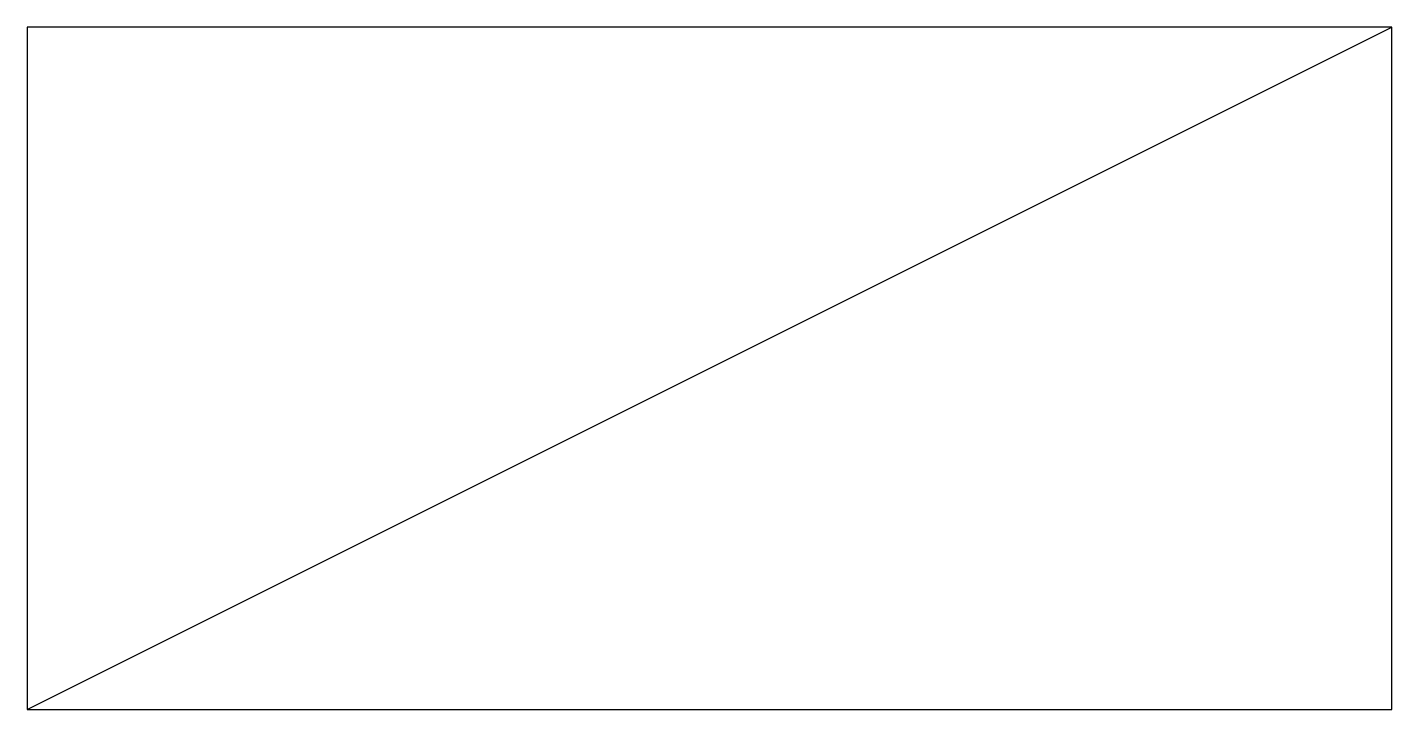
# Model space of a CAD drawing. Header units: millimetres. Extents: x 60017 to 61017, y 335630 to 336130.
import ezdxf

# ---------------------------------------------------------------- set-up
doc = ezdxf.new("R2010")
doc.units = ezdxf.units.MM
doc.header["$MEASUREMENT"] = 0

# ---------------------------------------------------------------- blocks, each defined once
blk = doc.blocks.new('Aec_Chase_5_2D_M')
at = {"color": 0, "linetype": 'ByBlock'}
blk.add_line((0, 0), (1, 1), dxfattribs=at)
blk.add_lwpolyline([(0, 0), (1, 0), (1, 1), (0, 1)], close=True, dxfattribs=at)

msp = doc.modelspace()

# ---------------------------------------------------------------- block references
at = {"xscale": 1000, "yscale": 500}
msp.add_blockref('Aec_Chase_5_2D_M', (60016.7, 335629.8), dxfattribs=at)

doc.saveas('drawing.dxf')
